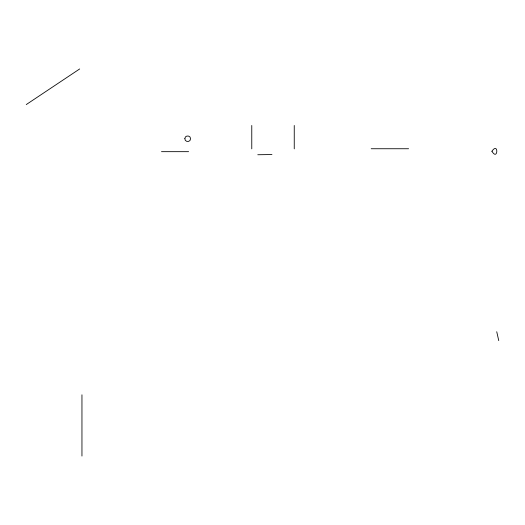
<?xml version="1.0" encoding="UTF-8"?>
<svg xmlns="http://www.w3.org/2000/svg" width="525" height="525" viewBox="0 0 525 525"><rect width="100%" height="100%" fill="white"/><g stroke="black" fill="none" stroke-linecap="round" stroke-linejoin="round"><path stroke-width="0.79" d="M26.25 104.573L79.675 68.952M257.782 154.744L271.957 154.54M371.195 148.739L408.594 148.739M161.483 151.666L188.613 151.666M496.735 331.734L498.75 340.62M294.249 125.468L294.249 148.857M251.77 125.468L251.77 148.857M81.953 394.813L81.953 456.048M184.846 138.626C184.524 142.295 190.575 142.524 190.542 138.843C190.857 135.174 184.813 134.938 184.846 138.626M491.918 151.239C498.015 161.588 498.796 141.389 491.918 151.239"/></g></svg>
